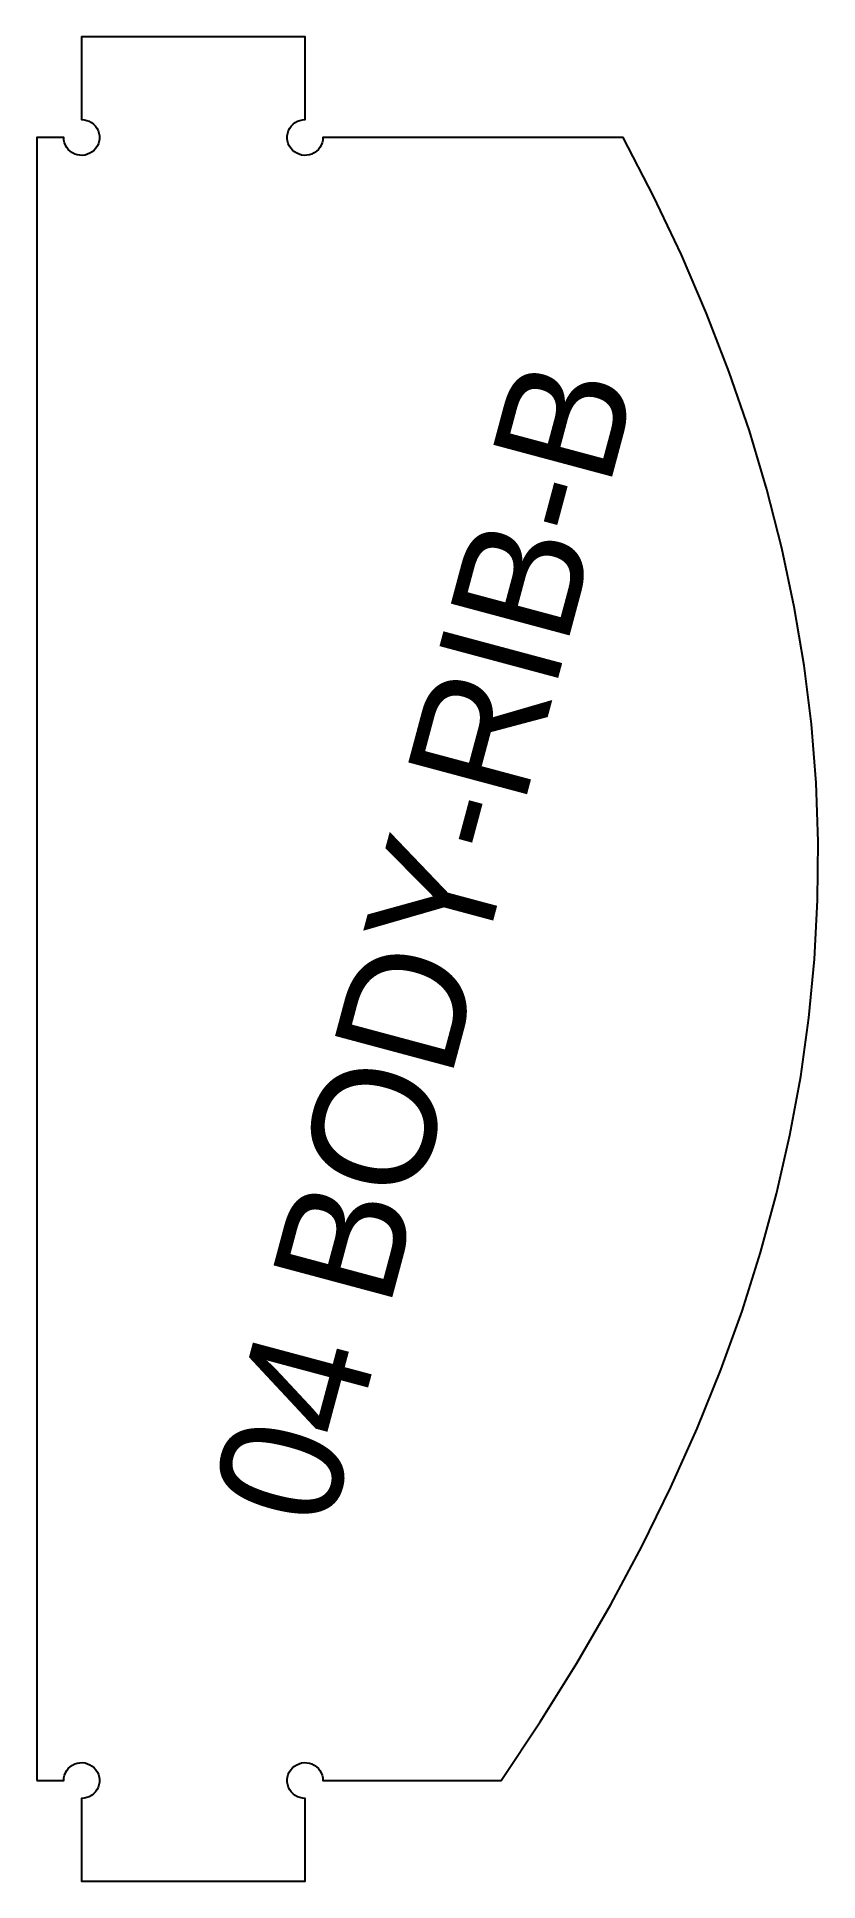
# Model space of a CAD drawing. Header units: millimetres. Extents: x 0 to 140, y 0 to 330.
import ezdxf
from ezdxf.enums import TextEntityAlignment as Align

# ---------------------------------------------------------------- set-up
doc = ezdxf.new("R2010")
doc.units = ezdxf.units.MM
doc.layers.add('CUT', color=1, linetype='Continuous')
doc.layers.add('ENGRAVE-LABEL', color=3, linetype='Continuous')

msp = doc.modelspace()

# ---------------------------------------------------------------- linework, layer by layer
at = {"layer": 'CUT'}
msp.add_lwpolyline([(0, 18), (4.8, 18, -2.414214), (8, 14.8), (8, 0), (48, 0), (48, 14.8, -2.414214), (51.2, 18), (83.08, 18), (90.08, 28.5), (96.63, 39), (102.71, 49.5), (108.33, 60), (113.49, 70.5), (118.19, 81), (122.43, 91.5), (126.2, 102), (129.52, 112.5), (132.37, 123), (134.77, 133.5), (136.7, 144), (138.17, 154.5), (139.18, 165), (139.73, 175.5), (139.82, 186), (139.45, 196.5), (138.61, 207), (137.32, 217.5), (135.56, 228), (133.35, 238.5), (130.67, 249), (127.53, 259.5), (123.93, 270), (119.87, 280.5), (115.35, 291), (110.37, 301.5), (104.92, 312), (51.2, 312, -2.414214), (48, 315.2), (48, 330), (8, 330), (8, 315.2, -2.414214), (4.8, 312), (0, 312)], format="xyb", close=True, dxfattribs=at)

# ---------------------------------------------------------------- texts
at = {"layer": 'ENGRAVE-LABEL'}
msp.add_text('04 BODY-RIB-B', height=22, rotation=75, dxfattribs=at).set_placement((69.28, 168.14), align=Align.MIDDLE_CENTER)

doc.saveas('drawing.dxf')
